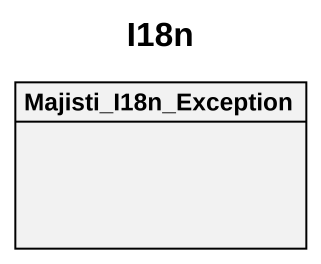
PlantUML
@startuml
title I18n
hide circle
hide empty members
class Majisti_I18n_Exception
@enduml
